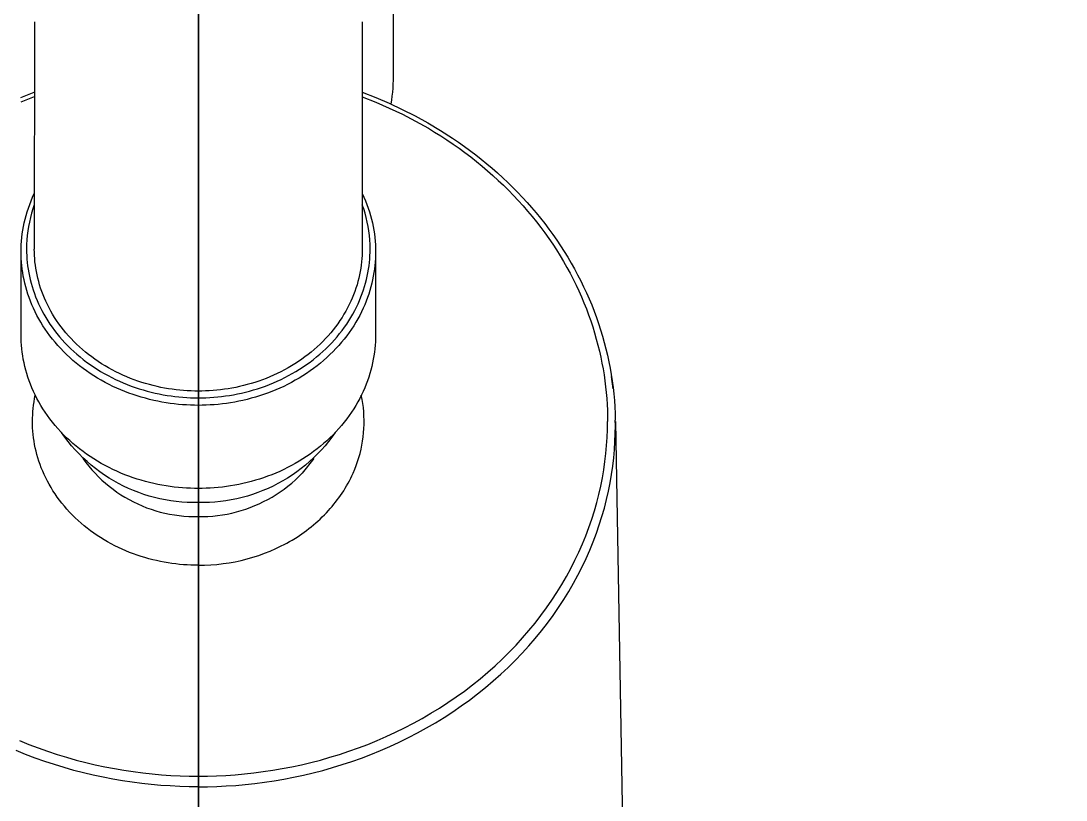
# Model space of a CAD drawing. Header units: metres. Extents: x 198 to 412, y -54 to 17.
# Drawn here: x 252.338 to 252.4049, y -36.0051 to -35.9552 of the extents above; entities that cross this region are included whole.
import ezdxf

# ---------------------------------------------------------------- set-up
doc = ezdxf.new("R2010")
doc.units = ezdxf.units.M
doc.header["$LTSCALE"] = 10
doc.layers.add('02', color=2, linetype='Continuous')
doc.layers.add('TM-REVEST', color=252, linetype='Continuous')

# ---------------------------------------------------------------- blocks, each defined once
blk = doc.blocks.new('A$C4ADF6893')
for p, q in [((0.012469, -0.138637), (0.012469, -0.15002)), ((-0.0105, -0.14628), (-0.0105, -0.160833)), ((0.0105, -0.14628), (0.0105, -0.160833)), ((0.012452, -0.150532), (0.01243, -0.150786)), ((0.012465, -0.150276), (0.012452, -0.150532)), ((0.012469, -0.15002), (0.012465, -0.150276)), ((-0.011369, -0.151138), (-0.0105, -0.150799)), ((-0.0105, -0.151084), (-0.011369, -0.151429)), ((0.0105, -0.150799), (0.011365, -0.151137)), ((0.0105, -0.151084), (0.011369, -0.151429)), ((0.011365, -0.151137), (0.012219, -0.151502)), ((0.012401, -0.151041), (0.012363, -0.151294)), ((0.01243, -0.150786), (0.012401, -0.151041)), ((0.011369, -0.151429), (0.012229, -0.151805)), ((0.012219, -0.151502), (0.01306, -0.151894)), ((0.012229, -0.151805), (0.013077, -0.15221)), ((0.012363, -0.151294), (0.012316, -0.151545)), ((0.01306, -0.151894), (0.013888, -0.152315)), ((0.013077, -0.15221), (0.01391, -0.152644)), ((0.013888, -0.152315), (0.014701, -0.152762)), ((0.01391, -0.152644), (0.014728, -0.153106)), ((0.014701, -0.152762), (0.015498, -0.153237)), ((0.014728, -0.153106), (0.015131, -0.153348)), ((0.015498, -0.153237), (0.016279, -0.153739)), ((0.015131, -0.153348), (0.015529, -0.153597)), ((0.015529, -0.153597), (0.015922, -0.153852)), ((0.015922, -0.153852), (0.01631, -0.154114)), ((0.016279, -0.153739), (0.016662, -0.154)), ((0.01631, -0.154114), (0.016692, -0.154383)), ((0.016662, -0.154), (0.017041, -0.154267)), ((0.016692, -0.154383), (0.017069, -0.154658)), ((0.017041, -0.154267), (0.017766, -0.154808)), ((0.017069, -0.154658), (0.01744, -0.154939)), ((0.01744, -0.154939), (0.017806, -0.155226)), ((0.017766, -0.154808), (0.018121, -0.155088)), ((0.017806, -0.155226), (0.018165, -0.15552)), ((0.018121, -0.155088), (0.018471, -0.155374)), ((0.018165, -0.15552), (0.018517, -0.155819)), ((0.018471, -0.155374), (0.018816, -0.155666)), ((0.018517, -0.155819), (0.018863, -0.156124)), ((0.018816, -0.155666), (0.019156, -0.155965)), ((0.018863, -0.156124), (0.019203, -0.156435)), ((0.019156, -0.155965), (0.01949, -0.156269)), ((0.019203, -0.156435), (0.019535, -0.156751)), ((0.01949, -0.156269), (0.019819, -0.15658)), ((0.019819, -0.15658), (0.020134, -0.156889)), ((0.019535, -0.156751), (0.01986, -0.157072)), ((0.01986, -0.157072), (0.020178, -0.157398)), ((0.020134, -0.156889), (0.020444, -0.157203)), ((0.020444, -0.157203), (0.020749, -0.157524)), ((-0.010798, -0.15798), (-0.010706, -0.157744)), ((-0.010706, -0.157744), (-0.010607, -0.157509)), ((-0.010607, -0.157509), (-0.0105, -0.157275)), ((0.0105, -0.157275), (0.010607, -0.157509)), ((0.010607, -0.157509), (0.010706, -0.157744)), ((0.010706, -0.157744), (0.010798, -0.15798)), ((0.020178, -0.157398), (0.020489, -0.157729)), ((0.020489, -0.157729), (0.020792, -0.158065)), ((0.020749, -0.157524), (0.021047, -0.157849)), ((0.021047, -0.157849), (0.021339, -0.158181)), ((-0.01103, -0.158689), (-0.01096, -0.158453)), ((-0.01096, -0.158453), (-0.010883, -0.158216)), ((-0.010883, -0.158216), (-0.010798, -0.15798)), ((-0.010678, -0.158544), (-0.010753, -0.158824)), ((-0.010594, -0.158267), (-0.010678, -0.158544)), ((-0.0105, -0.157993), (-0.010594, -0.158267)), ((0.010594, -0.158267), (0.0105, -0.157993)), ((0.010678, -0.158544), (0.010594, -0.158267)), ((0.010753, -0.158824), (0.010678, -0.158544)), ((0.010798, -0.15798), (0.010883, -0.158216)), ((0.010883, -0.158216), (0.01096, -0.158453)), ((0.01096, -0.158453), (0.01103, -0.158689)), ((0.020792, -0.158065), (0.021087, -0.158405)), ((0.021087, -0.158405), (0.021375, -0.158749)), ((0.021339, -0.158181), (0.021625, -0.158517)), ((0.021625, -0.158517), (0.021905, -0.158859)), ((-0.011197, -0.159397), (-0.011148, -0.159161)), ((-0.011148, -0.159161), (-0.011092, -0.158926)), ((-0.011092, -0.158926), (-0.01103, -0.158689)), ((-0.010818, -0.159107), (-0.010873, -0.159391)), ((-0.010753, -0.158824), (-0.010818, -0.159107)), ((0.010818, -0.159107), (0.010753, -0.158824)), ((0.010873, -0.159391), (0.010818, -0.159107)), ((0.01103, -0.158689), (0.011092, -0.158926)), ((0.011092, -0.158926), (0.011148, -0.159161)), ((0.011148, -0.159161), (0.011197, -0.159397)), ((0.021375, -0.158749), (0.021654, -0.159097)), ((0.021654, -0.159097), (0.021926, -0.15945)), ((0.021905, -0.158859), (0.022178, -0.159206)), ((0.022178, -0.159206), (0.022441, -0.159552)), ((-0.011301, -0.160096), (-0.011273, -0.159864)), ((-0.011273, -0.159864), (-0.011238, -0.159631)), ((-0.011238, -0.159631), (-0.011197, -0.159397)), ((-0.010919, -0.159677), (-0.010954, -0.159965)), ((-0.010873, -0.159391), (-0.010919, -0.159677)), ((0.010919, -0.159677), (0.010873, -0.159391)), ((0.010954, -0.159965), (0.010919, -0.159677)), ((0.011197, -0.159397), (0.011238, -0.159631)), ((0.011238, -0.159631), (0.011273, -0.159864)), ((0.011273, -0.159864), (0.011301, -0.160096)), ((0.021926, -0.15945), (0.02219, -0.159806)), ((0.02219, -0.159806), (0.022445, -0.160165)), ((0.022441, -0.159552), (0.022697, -0.159904)), ((0.022697, -0.159904), (0.022946, -0.16026)), ((-0.011347, -0.160783), (-0.011338, -0.160556)), ((-0.011338, -0.160556), (-0.011323, -0.160327)), ((-0.011323, -0.160327), (-0.011301, -0.160096)), ((-0.010995, -0.160543), (-0.011, -0.160833)), ((-0.010979, -0.160254), (-0.010995, -0.160543)), ((-0.010954, -0.159965), (-0.010979, -0.160254)), ((0.010979, -0.160254), (0.010954, -0.159965)), ((0.010995, -0.160543), (0.010979, -0.160254)), ((0.011, -0.160833), (0.010995, -0.160543)), ((0.011301, -0.160096), (0.011323, -0.160327)), ((0.011323, -0.160327), (0.011338, -0.160556)), ((0.011338, -0.160556), (0.011347, -0.160783)), ((0.022445, -0.160165), (0.022692, -0.160527)), ((0.022692, -0.160527), (0.02293, -0.160893)), ((0.022946, -0.16026), (0.023188, -0.160621)), ((-0.01135, -0.161008), (-0.011347, -0.160783)), ((-0.011347, -0.161226), (-0.01135, -0.161008)), ((-0.01135, -0.16633), (-0.01135, -0.161117)), ((-0.011339, -0.161446), (-0.011347, -0.161226)), ((-0.011, -0.160833), (-0.010997, -0.161044)), ((-0.010997, -0.161044), (-0.010989, -0.161258)), ((-0.010989, -0.161258), (-0.010975, -0.161472)), ((-0.010497, -0.161035), (-0.0105, -0.160833)), ((-0.01049, -0.161238), (-0.010497, -0.161035)), ((-0.010476, -0.161443), (-0.01049, -0.161238)), ((0.01049, -0.161238), (0.010476, -0.161443)), ((0.010497, -0.161035), (0.01049, -0.161238)), ((0.0105, -0.160833), (0.010497, -0.161035)), ((0.010975, -0.161472), (0.010989, -0.161258)), ((0.010989, -0.161258), (0.010997, -0.161044)), ((0.010997, -0.161044), (0.011, -0.160833)), ((0.011347, -0.161226), (0.011339, -0.161446)), ((0.011347, -0.160783), (0.01135, -0.161008)), ((0.01135, -0.161008), (0.011347, -0.161226)), ((0.01135, -0.161117), (0.01135, -0.16633)), ((0.02293, -0.160893), (0.02316, -0.161261)), ((0.02316, -0.161261), (0.023382, -0.161632)), ((0.023188, -0.160621), (0.023423, -0.160986)), ((0.023423, -0.160986), (0.023651, -0.161356)), ((-0.011324, -0.161668), (-0.011339, -0.161446)), ((-0.011304, -0.161891), (-0.011324, -0.161668)), ((-0.011278, -0.162116), (-0.011304, -0.161891)), ((-0.010975, -0.161472), (-0.010956, -0.161689)), ((-0.010956, -0.161689), (-0.01093, -0.161907)), ((-0.01093, -0.161907), (-0.010898, -0.162126)), ((-0.010458, -0.16165), (-0.010476, -0.161443)), ((-0.010433, -0.161858), (-0.010458, -0.16165)), ((-0.010403, -0.162067), (-0.010433, -0.161858)), ((0.010433, -0.161858), (0.010403, -0.162067)), ((0.010458, -0.16165), (0.010433, -0.161858)), ((0.010476, -0.161443), (0.010458, -0.16165)), ((0.010898, -0.162126), (0.01093, -0.161907)), ((0.01093, -0.161907), (0.010956, -0.161689)), ((0.010956, -0.161689), (0.010975, -0.161472)), ((0.011304, -0.161891), (0.011278, -0.162116)), ((0.011324, -0.161668), (0.011304, -0.161891)), ((0.011339, -0.161446), (0.011324, -0.161668)), ((0.023382, -0.161632), (0.023595, -0.162005)), ((0.023651, -0.161356), (0.023872, -0.161731)), ((0.023872, -0.161731), (0.024086, -0.162109)), ((-0.011245, -0.162342), (-0.011278, -0.162116)), ((-0.011206, -0.162569), (-0.011245, -0.162342)), ((-0.011161, -0.162797), (-0.011206, -0.162569)), ((-0.010898, -0.162126), (-0.01086, -0.162346)), ((-0.01086, -0.162346), (-0.010816, -0.162566)), ((-0.010816, -0.162566), (-0.010766, -0.162788)), ((-0.010367, -0.162277), (-0.010403, -0.162067)), ((-0.010325, -0.162488), (-0.010367, -0.162277)), ((-0.010277, -0.162699), (-0.010325, -0.162488)), ((0.010325, -0.162488), (0.010277, -0.162699)), ((0.010367, -0.162277), (0.010325, -0.162488)), ((0.010403, -0.162067), (0.010367, -0.162277)), ((0.010766, -0.162788), (0.010816, -0.162566)), ((0.010816, -0.162566), (0.01086, -0.162346)), ((0.01086, -0.162346), (0.010898, -0.162126)), ((0.011206, -0.162569), (0.011161, -0.162797)), ((0.011245, -0.162342), (0.011206, -0.162569)), ((0.011278, -0.162116), (0.011245, -0.162342)), ((0.023595, -0.162005), (0.0238, -0.162381)), ((0.0238, -0.162381), (0.023996, -0.162758)), ((0.024086, -0.162109), (0.024288, -0.162484)), ((0.024288, -0.162484), (0.024483, -0.162863)), ((-0.011108, -0.163025), (-0.011161, -0.162797)), ((-0.01105, -0.163254), (-0.011108, -0.163025)), ((-0.010984, -0.163483), (-0.01105, -0.163254)), ((-0.010766, -0.162788), (-0.010709, -0.16301)), ((-0.010709, -0.16301), (-0.010645, -0.163232)), ((-0.010645, -0.163232), (-0.010575, -0.163454)), ((-0.010222, -0.162911), (-0.010277, -0.162699)), ((-0.010162, -0.163123), (-0.010222, -0.162911)), ((-0.010095, -0.163335), (-0.010162, -0.163123)), ((0.010162, -0.163123), (0.010095, -0.163335)), ((0.010222, -0.162911), (0.010162, -0.163123)), ((0.010277, -0.162699), (0.010222, -0.162911)), ((0.010575, -0.163454), (0.010645, -0.163232)), ((0.010645, -0.163232), (0.010709, -0.16301)), ((0.010709, -0.16301), (0.010766, -0.162788)), ((0.01105, -0.163254), (0.010984, -0.163483)), ((0.011108, -0.163025), (0.01105, -0.163254)), ((0.011161, -0.162797), (0.011108, -0.163025)), ((0.023996, -0.162758), (0.024183, -0.163137)), ((0.024183, -0.163137), (0.024362, -0.163518)), ((0.024483, -0.162863), (0.02467, -0.163246)), ((0.02467, -0.163246), (0.024849, -0.163632)), ((-0.010912, -0.163713), (-0.010984, -0.163483)), ((-0.010833, -0.163942), (-0.010912, -0.163713)), ((-0.010746, -0.164171), (-0.010833, -0.163942)), ((-0.010575, -0.163454), (-0.010499, -0.163677)), ((-0.010499, -0.163677), (-0.010415, -0.163898)), ((-0.010415, -0.163898), (-0.010325, -0.16412)), ((-0.010021, -0.163547), (-0.010095, -0.163335)), ((-0.009942, -0.163759), (-0.010021, -0.163547)), ((-0.009855, -0.16397), (-0.009942, -0.163759)), ((0.009942, -0.163759), (0.009855, -0.16397)), ((0.010021, -0.163547), (0.009942, -0.163759)), ((0.010095, -0.163335), (0.010021, -0.163547)), ((0.010325, -0.16412), (0.010415, -0.163898)), ((0.010415, -0.163898), (0.010499, -0.163677)), ((0.010499, -0.163677), (0.010575, -0.163454)), ((0.010833, -0.163942), (0.010746, -0.164171)), ((0.010912, -0.163713), (0.010833, -0.163942)), ((0.010984, -0.163483), (0.010912, -0.163713)), ((0.024362, -0.163518), (0.024532, -0.1639)), ((0.024532, -0.1639), (0.024693, -0.164283)), ((0.024849, -0.163632), (0.025021, -0.164022)), ((-0.010653, -0.164399), (-0.010746, -0.164171)), ((-0.010553, -0.164626), (-0.010653, -0.164399)), ((-0.010446, -0.164853), (-0.010553, -0.164626)), ((-0.010325, -0.16412), (-0.010228, -0.16434)), ((-0.010228, -0.16434), (-0.010124, -0.164559)), ((-0.010124, -0.164559), (-0.010013, -0.164777)), ((-0.009763, -0.16418), (-0.009855, -0.16397)), ((-0.009664, -0.16439), (-0.009763, -0.16418)), ((-0.009558, -0.164598), (-0.009664, -0.16439)), ((-0.009446, -0.164805), (-0.009558, -0.164598)), ((0.009558, -0.164598), (0.009446, -0.164805)), ((0.009664, -0.16439), (0.009558, -0.164598)), ((0.009763, -0.16418), (0.009664, -0.16439)), ((0.009855, -0.16397), (0.009763, -0.16418)), ((0.010013, -0.164777), (0.010124, -0.164559)), ((0.010124, -0.164559), (0.010228, -0.16434)), ((0.010228, -0.16434), (0.010325, -0.16412)), ((0.010553, -0.164626), (0.010446, -0.164853)), ((0.010653, -0.164399), (0.010553, -0.164626)), ((0.010746, -0.164171), (0.010653, -0.164399)), ((0.024693, -0.164283), (0.024846, -0.164666)), ((0.025021, -0.164022), (0.025186, -0.164415)), ((0.025186, -0.164415), (0.025342, -0.164812)), ((-0.010332, -0.165078), (-0.010446, -0.164853)), ((-0.01021, -0.165301), (-0.010332, -0.165078)), ((-0.010013, -0.164777), (-0.009895, -0.164994)), ((-0.009895, -0.164994), (-0.009771, -0.165209)), ((-0.009771, -0.165209), (-0.00964, -0.165422)), ((-0.009327, -0.16501), (-0.009446, -0.164805)), ((-0.009202, -0.165213), (-0.009327, -0.16501)), ((-0.00907, -0.165414), (-0.009202, -0.165213)), ((0.009202, -0.165213), (0.00907, -0.165414)), ((0.009327, -0.16501), (0.009202, -0.165213)), ((0.009446, -0.164805), (0.009327, -0.16501)), ((0.00964, -0.165422), (0.009771, -0.165209)), ((0.009771, -0.165209), (0.009895, -0.164994)), ((0.009895, -0.164994), (0.010013, -0.164777)), ((0.010332, -0.165078), (0.01021, -0.165301)), ((0.010446, -0.164853), (0.010332, -0.165078)), ((0.024846, -0.164666), (0.024991, -0.165051)), ((0.024991, -0.165051), (0.025127, -0.165436)), ((0.025342, -0.164812), (0.02549, -0.165211)), ((0.02549, -0.165211), (0.025628, -0.165608)), ((-0.010082, -0.165523), (-0.01021, -0.165301)), ((-0.009947, -0.165743), (-0.010082, -0.165523)), ((-0.009805, -0.16596), (-0.009947, -0.165743)), ((-0.009656, -0.166175), (-0.009805, -0.16596)), ((-0.00964, -0.165422), (-0.009502, -0.165632)), ((-0.009502, -0.165632), (-0.009358, -0.165841)), ((-0.009358, -0.165841), (-0.009207, -0.166046)), ((-0.008933, -0.165613), (-0.00907, -0.165414)), ((-0.008788, -0.165809), (-0.008933, -0.165613)), ((-0.008638, -0.166003), (-0.008788, -0.165809)), ((0.008788, -0.165809), (0.008638, -0.166003)), ((0.008933, -0.165613), (0.008788, -0.165809)), ((0.00907, -0.165414), (0.008933, -0.165613)), ((0.009207, -0.166046), (0.009358, -0.165841)), ((0.009358, -0.165841), (0.009502, -0.165632)), ((0.009502, -0.165632), (0.00964, -0.165422)), ((0.009805, -0.16596), (0.009656, -0.166175)), ((0.009947, -0.165743), (0.009805, -0.16596)), ((0.010082, -0.165523), (0.009947, -0.165743)), ((0.01021, -0.165301), (0.010082, -0.165523)), ((0.025127, -0.165436), (0.025254, -0.165821)), ((0.025254, -0.165821), (0.025373, -0.166207)), ((0.025628, -0.165608), (0.025759, -0.166008)), ((-0.011347, -0.166548), (-0.01135, -0.16633)), ((-0.011339, -0.166769), (-0.011347, -0.166548)), ((-0.0095, -0.166387), (-0.009656, -0.166175)), ((-0.009338, -0.166597), (-0.0095, -0.166387)), ((-0.009169, -0.166803), (-0.009338, -0.166597)), ((-0.009207, -0.166046), (-0.00905, -0.166249)), ((-0.00905, -0.166249), (-0.008886, -0.166449)), ((-0.008886, -0.166449), (-0.008716, -0.166645)), ((-0.008482, -0.166194), (-0.008638, -0.166003)), ((-0.00832, -0.166381), (-0.008482, -0.166194)), ((-0.008152, -0.166565), (-0.00832, -0.166381)), ((-0.007978, -0.166746), (-0.008152, -0.166565)), ((0.008152, -0.166565), (0.007978, -0.166746)), ((0.00832, -0.166381), (0.008152, -0.166565)), ((0.008482, -0.166194), (0.00832, -0.166381)), ((0.008638, -0.166003), (0.008482, -0.166194)), ((0.008716, -0.166645), (0.008886, -0.166449)), ((0.008886, -0.166449), (0.00905, -0.166249)), ((0.00905, -0.166249), (0.009207, -0.166046)), ((0.009338, -0.166597), (0.009169, -0.166803)), ((0.0095, -0.166387), (0.009338, -0.166597)), ((0.009656, -0.166175), (0.0095, -0.166387)), ((0.011347, -0.166548), (0.011339, -0.166769)), ((0.01135, -0.16633), (0.011347, -0.166548)), ((0.025373, -0.166207), (0.025484, -0.166592)), ((0.025484, -0.166592), (0.025586, -0.166977)), ((0.025759, -0.166008), (0.025881, -0.166411)), ((0.025881, -0.166411), (0.025995, -0.166815)), ((-0.011324, -0.16699), (-0.011339, -0.166769)), ((-0.011304, -0.167214), (-0.011324, -0.16699)), ((-0.011278, -0.167438), (-0.011304, -0.167214)), ((-0.008993, -0.167005), (-0.009169, -0.166803)), ((-0.008812, -0.167204), (-0.008993, -0.167005)), ((-0.008624, -0.167399), (-0.008812, -0.167204)), ((-0.008716, -0.166645), (-0.00854, -0.166838)), ((-0.00854, -0.166838), (-0.008358, -0.167027)), ((-0.008358, -0.167027), (-0.00817, -0.167212)), ((-0.00817, -0.167212), (-0.007977, -0.167393)), ((-0.007799, -0.166922), (-0.007978, -0.166746)), ((-0.007614, -0.167095), (-0.007799, -0.166922)), ((-0.007425, -0.167264), (-0.007614, -0.167095)), ((-0.00723, -0.167428), (-0.007425, -0.167264)), ((0.007425, -0.167264), (0.00723, -0.167428)), ((0.007614, -0.167095), (0.007425, -0.167264)), ((0.007799, -0.166922), (0.007614, -0.167095)), ((0.007978, -0.166746), (0.007799, -0.166922)), ((0.007977, -0.167393), (0.00817, -0.167212)), ((0.00817, -0.167212), (0.008358, -0.167027)), ((0.008358, -0.167027), (0.00854, -0.166838)), ((0.00854, -0.166838), (0.008716, -0.166645)), ((0.008812, -0.167204), (0.008624, -0.167399)), ((0.008993, -0.167005), (0.008812, -0.167204)), ((0.009169, -0.166803), (0.008993, -0.167005)), ((0.011304, -0.167214), (0.011278, -0.167438)), ((0.011324, -0.16699), (0.011304, -0.167214)), ((0.011339, -0.166769), (0.011324, -0.16699)), ((0.025586, -0.166977), (0.02568, -0.167362)), ((0.025995, -0.166815), (0.026101, -0.167223)), ((0.026101, -0.167223), (0.026198, -0.167632)), ((-0.011245, -0.167664), (-0.011278, -0.167438)), ((-0.011206, -0.167891), (-0.011245, -0.167664)), ((-0.011161, -0.168119), (-0.011206, -0.167891)), ((-0.00843, -0.16759), (-0.008624, -0.167399)), ((-0.008231, -0.167777), (-0.00843, -0.16759)), ((-0.008026, -0.167959), (-0.008231, -0.167777)), ((-0.007815, -0.168137), (-0.008026, -0.167959)), ((-0.007977, -0.167393), (-0.007778, -0.16757)), ((-0.007778, -0.16757), (-0.007574, -0.167742)), ((-0.007574, -0.167742), (-0.007365, -0.167909)), ((-0.007365, -0.167909), (-0.007152, -0.168072)), ((-0.007031, -0.167588), (-0.00723, -0.167428)), ((-0.006826, -0.167743), (-0.007031, -0.167588)), ((-0.006618, -0.167893), (-0.006826, -0.167743)), ((-0.006406, -0.168039), (-0.006618, -0.167893)), ((0.006618, -0.167893), (0.006406, -0.168039)), ((0.006826, -0.167743), (0.006618, -0.167893)), ((0.007031, -0.167588), (0.006826, -0.167743)), ((0.00723, -0.167428), (0.007031, -0.167588)), ((0.007152, -0.168072), (0.007365, -0.167909)), ((0.007365, -0.167909), (0.007574, -0.167742)), ((0.007574, -0.167742), (0.007778, -0.16757)), ((0.007778, -0.16757), (0.007977, -0.167393)), ((0.008026, -0.167959), (0.007815, -0.168137)), ((0.008231, -0.167777), (0.008026, -0.167959)), ((0.00843, -0.16759), (0.008231, -0.167777)), ((0.008624, -0.167399), (0.00843, -0.16759)), ((0.011206, -0.167891), (0.011161, -0.168119)), ((0.011245, -0.167664), (0.011206, -0.167891)), ((0.011278, -0.167438), (0.011245, -0.167664)), ((0.02568, -0.167362), (0.025766, -0.167746)), ((0.025766, -0.167746), (0.025844, -0.168129)), ((0.026198, -0.167632), (0.026287, -0.168043)), ((-0.011108, -0.168348), (-0.011161, -0.168119)), ((-0.01105, -0.168577), (-0.011108, -0.168348)), ((-0.010984, -0.168806), (-0.01105, -0.168577)), ((-0.0076, -0.16831), (-0.007815, -0.168137)), ((-0.007379, -0.168477), (-0.0076, -0.16831)), ((-0.007154, -0.16864), (-0.007379, -0.168477)), ((-0.006924, -0.168797), (-0.007154, -0.16864)), ((-0.007152, -0.168072), (-0.006933, -0.16823)), ((-0.006933, -0.16823), (-0.006711, -0.168382)), ((-0.006711, -0.168382), (-0.006484, -0.168529)), ((-0.006484, -0.168529), (-0.006253, -0.168671)), ((-0.006189, -0.168179), (-0.006406, -0.168039)), ((-0.005969, -0.168315), (-0.006189, -0.168179)), ((-0.005746, -0.168445), (-0.005969, -0.168315)), ((-0.005519, -0.16857), (-0.005746, -0.168445)), ((-0.005289, -0.168689), (-0.005519, -0.16857)), ((0.005519, -0.16857), (0.005289, -0.168689)), ((0.005746, -0.168445), (0.005519, -0.16857)), ((0.005969, -0.168315), (0.005746, -0.168445)), ((0.006189, -0.168179), (0.005969, -0.168315)), ((0.006406, -0.168039), (0.006189, -0.168179)), ((0.006253, -0.168671), (0.006484, -0.168529)), ((0.006484, -0.168529), (0.006711, -0.168382)), ((0.006711, -0.168382), (0.006933, -0.16823)), ((0.007154, -0.16864), (0.006924, -0.168797)), ((0.006933, -0.16823), (0.007152, -0.168072)), ((0.007379, -0.168477), (0.007154, -0.16864)), ((0.0076, -0.16831), (0.007379, -0.168477)), ((0.007815, -0.168137), (0.0076, -0.16831)), ((0.01105, -0.168577), (0.010984, -0.168806)), ((0.011108, -0.168348), (0.01105, -0.168577)), ((0.011161, -0.168119), (0.011108, -0.168348)), ((0.025844, -0.168129), (0.025914, -0.168511)), ((0.025914, -0.168511), (0.025977, -0.168892)), ((0.026287, -0.168043), (0.026368, -0.168456)), ((0.026368, -0.168456), (0.026439, -0.168867)), ((-0.010912, -0.169035), (-0.010984, -0.168806)), ((-0.010833, -0.169265), (-0.010912, -0.169035)), ((-0.010746, -0.169493), (-0.010833, -0.169265)), ((-0.00669, -0.168949), (-0.006924, -0.168797)), ((-0.006452, -0.169095), (-0.00669, -0.168949)), ((-0.006211, -0.169236), (-0.006452, -0.169095)), ((-0.006253, -0.168671), (-0.006019, -0.168807)), ((-0.005966, -0.169371), (-0.006211, -0.169236)), ((-0.006019, -0.168807), (-0.005782, -0.168938)), ((-0.005782, -0.168938), (-0.005541, -0.169063)), ((-0.005541, -0.169063), (-0.005298, -0.169183)), ((-0.005298, -0.169183), (-0.005052, -0.169296)), ((-0.005057, -0.168803), (-0.005289, -0.168689)), ((-0.004823, -0.168911), (-0.005057, -0.168803)), ((-0.005052, -0.169296), (-0.004804, -0.169404)), ((-0.004586, -0.169014), (-0.004823, -0.168911)), ((-0.004347, -0.169111), (-0.004586, -0.169014)), ((-0.004107, -0.169203), (-0.004347, -0.169111)), ((-0.003865, -0.169289), (-0.004107, -0.169203)), ((-0.003622, -0.169369), (-0.003865, -0.169289)), ((0.003865, -0.169289), (0.003622, -0.169369)), ((0.004107, -0.169203), (0.003865, -0.169289)), ((0.004347, -0.169111), (0.004107, -0.169203)), ((0.004586, -0.169014), (0.004347, -0.169111)), ((0.004823, -0.168911), (0.004586, -0.169014)), ((0.004804, -0.169404), (0.005052, -0.169296)), ((0.005057, -0.168803), (0.004823, -0.168911)), ((0.005052, -0.169296), (0.005298, -0.169183)), ((0.005289, -0.168689), (0.005057, -0.168803)), ((0.005298, -0.169183), (0.005541, -0.169063)), ((0.005541, -0.169063), (0.005782, -0.168938)), ((0.005782, -0.168938), (0.006019, -0.168807)), ((0.006211, -0.169236), (0.005966, -0.169371)), ((0.006019, -0.168807), (0.006253, -0.168671)), ((0.006452, -0.169095), (0.006211, -0.169236)), ((0.00669, -0.168949), (0.006452, -0.169095)), ((0.006924, -0.168797), (0.00669, -0.168949)), ((0.010833, -0.169265), (0.010746, -0.169493)), ((0.010912, -0.169035), (0.010833, -0.169265)), ((0.010984, -0.168806), (0.010912, -0.169035)), ((0.025977, -0.168892), (0.026031, -0.169271)), ((0.026031, -0.169271), (0.026078, -0.16965)), ((0.026439, -0.168867), (0.026502, -0.16928)), ((0.026567, -0.169781), (0.026458, -0.168988)), ((0.026502, -0.16928), (0.026557, -0.169694)), ((-0.010653, -0.169722), (-0.010746, -0.169493)), ((-0.010553, -0.169949), (-0.010653, -0.169722)), ((-0.010446, -0.170175), (-0.010553, -0.169949)), ((-0.005718, -0.1695), (-0.005966, -0.169371)), ((-0.005467, -0.169623), (-0.005718, -0.1695)), ((-0.005213, -0.16974), (-0.005467, -0.169623)), ((-0.004957, -0.169851), (-0.005213, -0.16974)), ((-0.004699, -0.169957), (-0.004957, -0.169851)), ((-0.004804, -0.169404), (-0.004554, -0.169506)), ((-0.004439, -0.170055), (-0.004699, -0.169957)), ((-0.004554, -0.169506), (-0.004302, -0.169602)), ((-0.004302, -0.169602), (-0.004049, -0.169692)), ((-0.004049, -0.169692), (-0.003795, -0.169776)), ((-0.003795, -0.169776), (-0.003539, -0.169854)), ((-0.003378, -0.169444), (-0.003622, -0.169369)), ((-0.003539, -0.169854), (-0.003283, -0.169926)), ((-0.003134, -0.169513), (-0.003378, -0.169444)), ((-0.003283, -0.169926), (-0.003027, -0.169993)), ((-0.002889, -0.169576), (-0.003134, -0.169513)), ((-0.002644, -0.169634), (-0.002889, -0.169576)), ((-0.002399, -0.169687), (-0.002644, -0.169634)), ((-0.002155, -0.169734), (-0.002399, -0.169687)), ((-0.001911, -0.169776), (-0.002155, -0.169734)), ((-0.001667, -0.169812), (-0.001911, -0.169776)), ((-0.001425, -0.169843), (-0.001667, -0.169812)), ((-0.001183, -0.169869), (-0.001425, -0.169843)), ((-0.000943, -0.169891), (-0.001183, -0.169869)), ((-0.000705, -0.169907), (-0.000943, -0.169891)), ((-0.000468, -0.169918), (-0.000705, -0.169907)), ((-0.000233, -0.169925), (-0.000468, -0.169918)), ((0, -0.169927), (-0.000233, -0.169925)), ((0.000233, -0.169925), (0, -0.169927)), ((0.000468, -0.169918), (0.000233, -0.169925)), ((0.000705, -0.169907), (0.000468, -0.169918)), ((0.000943, -0.169891), (0.000705, -0.169907)), ((0.001183, -0.169869), (0.000943, -0.169891)), ((0.001425, -0.169843), (0.001183, -0.169869)), ((0.001667, -0.169812), (0.001425, -0.169843)), ((0.001911, -0.169776), (0.001667, -0.169812)), ((0.002155, -0.169734), (0.001911, -0.169776)), ((0.002399, -0.169687), (0.002155, -0.169734)), ((0.002644, -0.169634), (0.002399, -0.169687)), ((0.002889, -0.169576), (0.002644, -0.169634)), ((0.003134, -0.169513), (0.002889, -0.169576)), ((0.003027, -0.169993), (0.003283, -0.169926)), ((0.003378, -0.169444), (0.003134, -0.169513)), ((0.003283, -0.169926), (0.003539, -0.169854)), ((0.003622, -0.169369), (0.003378, -0.169444)), ((0.003539, -0.169854), (0.003795, -0.169776)), ((0.003795, -0.169776), (0.004049, -0.169692)), ((0.004049, -0.169692), (0.004302, -0.169602)), ((0.004302, -0.169602), (0.004554, -0.169506)), ((0.004699, -0.169957), (0.004439, -0.170055)), ((0.004554, -0.169506), (0.004804, -0.169404)), ((0.004957, -0.169851), (0.004699, -0.169957)), ((0.005213, -0.16974), (0.004957, -0.169851)), ((0.005467, -0.169623), (0.005213, -0.16974)), ((0.005718, -0.1695), (0.005467, -0.169623)), ((0.005966, -0.169371), (0.005718, -0.1695)), ((0.010553, -0.169949), (0.010446, -0.170175)), ((0.010653, -0.169722), (0.010553, -0.169949)), ((0.010746, -0.169493), (0.010653, -0.169722)), ((0.026078, -0.16965), (0.026117, -0.170026)), ((0.026557, -0.169694), (0.026603, -0.170109)), ((-0.010547, -0.17082), (-0.010516, -0.17061)), ((-0.010516, -0.17061), (-0.010479, -0.170401)), ((-0.010479, -0.170401), (-0.010437, -0.170193)), ((-0.010332, -0.1704), (-0.010446, -0.170175)), ((-0.01021, -0.170624), (-0.010332, -0.1704)), ((-0.010082, -0.170846), (-0.01021, -0.170624)), ((-0.004178, -0.170148), (-0.004439, -0.170055)), ((-0.003915, -0.170235), (-0.004178, -0.170148)), ((-0.003652, -0.170316), (-0.003915, -0.170235)), ((-0.003388, -0.17039), (-0.003652, -0.170316)), ((-0.003123, -0.170459), (-0.003388, -0.17039)), ((-0.002858, -0.170522), (-0.003123, -0.170459)), ((-0.003027, -0.169993), (-0.00277, -0.170053)), ((-0.002594, -0.170579), (-0.002858, -0.170522)), ((-0.00277, -0.170053), (-0.002514, -0.170108)), ((-0.002329, -0.170629), (-0.002594, -0.170579)), ((-0.002514, -0.170108), (-0.002257, -0.170158)), ((-0.002065, -0.170674), (-0.002329, -0.170629)), ((-0.002257, -0.170158), (-0.002002, -0.170201)), ((-0.002002, -0.170201), (-0.001747, -0.17024)), ((-0.001747, -0.17024), (-0.001493, -0.170272)), ((-0.001493, -0.170272), (-0.00124, -0.1703)), ((-0.00124, -0.1703), (-0.000988, -0.170322)), ((-0.000988, -0.170322), (-0.000739, -0.170339)), ((-0.000739, -0.170339), (-0.00049, -0.170351)), ((-0.00049, -0.170351), (-0.000244, -0.170358)), ((-0.000244, -0.170358), (0, -0.170361)), ((0, -0.170361), (0.000244, -0.170358)), ((0.000244, -0.170358), (0.00049, -0.170351)), ((0.00049, -0.170351), (0.000739, -0.170339)), ((0.000739, -0.170339), (0.000988, -0.170322)), ((0.000988, -0.170322), (0.00124, -0.1703)), ((0.00124, -0.1703), (0.001493, -0.170272)), ((0.001493, -0.170272), (0.001747, -0.17024)), ((0.001747, -0.17024), (0.002002, -0.170201)), ((0.002002, -0.170201), (0.002257, -0.170158)), ((0.002329, -0.170629), (0.002065, -0.170674)), ((0.002257, -0.170158), (0.002514, -0.170108)), ((0.002594, -0.170579), (0.002329, -0.170629)), ((0.002514, -0.170108), (0.00277, -0.170053)), ((0.002858, -0.170522), (0.002594, -0.170579)), ((0.00277, -0.170053), (0.003027, -0.169993)), ((0.003123, -0.170459), (0.002858, -0.170522)), ((0.003388, -0.17039), (0.003123, -0.170459)), ((0.003652, -0.170316), (0.003388, -0.17039)), ((0.003915, -0.170235), (0.003652, -0.170316)), ((0.004178, -0.170148), (0.003915, -0.170235)), ((0.004439, -0.170055), (0.004178, -0.170148)), ((0.01021, -0.170624), (0.010082, -0.170846)), ((0.010332, -0.1704), (0.01021, -0.170624)), ((0.010446, -0.170175), (0.010332, -0.1704)), ((0.010489, -0.170456), (0.010437, -0.170193)), ((0.010532, -0.170721), (0.010489, -0.170456)), ((0.026117, -0.170026), (0.026149, -0.170401)), ((0.026149, -0.170401), (0.026173, -0.170774)), ((0.026603, -0.170109), (0.026641, -0.170525)), ((0.026641, -0.170525), (0.02667, -0.170942)), ((-0.010606, -0.171455), (-0.010592, -0.171243)), ((-0.010592, -0.171243), (-0.010572, -0.171031)), ((-0.010572, -0.171031), (-0.010547, -0.17082)), ((-0.009947, -0.171065), (-0.010082, -0.170846)), ((-0.009805, -0.171283), (-0.009947, -0.171065)), ((-0.009656, -0.171498), (-0.009805, -0.171283)), ((-0.001802, -0.170714), (-0.002065, -0.170674)), ((-0.00154, -0.170748), (-0.001802, -0.170714)), ((-0.001279, -0.170776), (-0.00154, -0.170748)), ((-0.00102, -0.170799), (-0.001279, -0.170776)), ((-0.000762, -0.170816), (-0.00102, -0.170799)), ((-0.000506, -0.170829), (-0.000762, -0.170816)), ((-0.000252, -0.170836), (-0.000506, -0.170829)), ((0, -0.170839), (-0.000252, -0.170836)), ((0.000252, -0.170836), (0, -0.170839)), ((0.000506, -0.170829), (0.000252, -0.170836)), ((0.000762, -0.170816), (0.000506, -0.170829)), ((0.00102, -0.170799), (0.000762, -0.170816)), ((0.001279, -0.170776), (0.00102, -0.170799)), ((0.00154, -0.170748), (0.001279, -0.170776)), ((0.001802, -0.170714), (0.00154, -0.170748)), ((0.002065, -0.170674), (0.001802, -0.170714)), ((0.009805, -0.171283), (0.009656, -0.171498)), ((0.009947, -0.171065), (0.009805, -0.171283)), ((0.010082, -0.170846), (0.009947, -0.171065)), ((0.010567, -0.170987), (0.010532, -0.170721)), ((0.010592, -0.171254), (0.010567, -0.170987)), ((0.010608, -0.171521), (0.010592, -0.171254)), ((0.026173, -0.170774), (0.026191, -0.171144)), ((0.026191, -0.171144), (0.026201, -0.171513)), ((0.02667, -0.170942), (0.02669, -0.171359)), ((-0.010617, -0.171879), (-0.010614, -0.171667)), ((-0.010615, -0.172083), (-0.010617, -0.171879)), ((-0.010614, -0.171667), (-0.010606, -0.171455)), ((-0.0095, -0.17171), (-0.009656, -0.171498)), ((-0.009338, -0.171919), (-0.0095, -0.17171)), ((-0.009169, -0.172125), (-0.009338, -0.171919)), ((0.009338, -0.171919), (0.009169, -0.172125)), ((0.0095, -0.17171), (0.009338, -0.171919)), ((0.009656, -0.171498), (0.0095, -0.17171)), ((0.010616, -0.171789), (0.010608, -0.171521)), ((0.010615, -0.172058), (0.010616, -0.171789)), ((0.026198, -0.172383), (0.026205, -0.171879)), ((0.026201, -0.171513), (0.026205, -0.171879)), ((0.02669, -0.171359), (0.026701, -0.171777)), ((0.026705, -0.172127), (0.026701, -0.171777)), ((0.026703, -0.171871), (0.027247, -0.203008)), ((-0.010607, -0.172289), (-0.010615, -0.172083)), ((-0.010593, -0.172497), (-0.010607, -0.172289)), ((-0.010574, -0.172705), (-0.010593, -0.172497)), ((-0.008993, -0.172328), (-0.009169, -0.172125)), ((-0.008812, -0.172527), (-0.008993, -0.172328)), ((-0.008624, -0.172722), (-0.008812, -0.172527)), ((-0.008551, -0.172872), (-0.008757, -0.172585)), ((0.008757, -0.172585), (0.008551, -0.172872)), ((0.008812, -0.172527), (0.008624, -0.172722)), ((0.008993, -0.172328), (0.008812, -0.172527)), ((0.009169, -0.172125), (0.008993, -0.172328)), ((0.010557, -0.17286), (0.010585, -0.172593)), ((0.010585, -0.172593), (0.010604, -0.172325)), ((0.010604, -0.172325), (0.010615, -0.172058)), ((0.026178, -0.172891), (0.026198, -0.172383)), ((0.026678, -0.173158), (0.026698, -0.17264)), ((0.026698, -0.17264), (0.026705, -0.172127)), ((-0.01055, -0.172916), (-0.010574, -0.172705)), ((-0.010519, -0.173127), (-0.01055, -0.172916)), ((-0.010483, -0.173339), (-0.010519, -0.173127)), ((-0.00843, -0.172913), (-0.008624, -0.172722)), ((-0.008336, -0.173152), (-0.008551, -0.172872)), ((-0.008231, -0.1731), (-0.00843, -0.172913)), ((-0.008112, -0.173425), (-0.008336, -0.173152)), ((-0.008026, -0.173282), (-0.008231, -0.1731)), ((-0.007815, -0.173459), (-0.008026, -0.173282)), ((0.008026, -0.173282), (0.007815, -0.173459)), ((0.008231, -0.1731), (0.008026, -0.173282)), ((0.008336, -0.173152), (0.008112, -0.173425)), ((0.00843, -0.172913), (0.008231, -0.1731)), ((0.008551, -0.172872), (0.008336, -0.173152)), ((0.008624, -0.172722), (0.00843, -0.172913)), ((0.010474, -0.17339), (0.01052, -0.173125)), ((0.01052, -0.173125), (0.010557, -0.17286)), ((0.026145, -0.173403), (0.026178, -0.172891)), ((0.026644, -0.17368), (0.026678, -0.173158)), ((-0.01044, -0.173552), (-0.010483, -0.173339)), ((-0.010391, -0.173766), (-0.01044, -0.173552)), ((-0.010336, -0.17398), (-0.010391, -0.173766)), ((-0.010275, -0.174195), (-0.010336, -0.17398)), ((-0.007878, -0.17369), (-0.008112, -0.173425)), ((-0.007635, -0.173947), (-0.007878, -0.17369)), ((-0.0076, -0.173632), (-0.007815, -0.173459)), ((-0.007384, -0.174195), (-0.007635, -0.173947)), ((-0.007379, -0.1738), (-0.0076, -0.173632)), ((-0.007154, -0.173963), (-0.007379, -0.1738)), ((-0.006924, -0.17412), (-0.007154, -0.173963)), ((0.007154, -0.173963), (0.006924, -0.17412)), ((0.007379, -0.1738), (0.007154, -0.173963)), ((0.0076, -0.173632), (0.007379, -0.1738)), ((0.007635, -0.173947), (0.007384, -0.174195)), ((0.007815, -0.173459), (0.0076, -0.173632)), ((0.007878, -0.17369), (0.007635, -0.173947)), ((0.008112, -0.173425), (0.007878, -0.17369)), ((0.010284, -0.174171), (0.010356, -0.173913)), ((0.010356, -0.173913), (0.010419, -0.173652)), ((0.010419, -0.173652), (0.010474, -0.17339)), ((0.026038, -0.174437), (0.026099, -0.173919)), ((0.026099, -0.173919), (0.026145, -0.173403)), ((0.026597, -0.174205), (0.026644, -0.17368)), ((-0.010207, -0.174409), (-0.010275, -0.174195)), ((-0.010133, -0.174624), (-0.010207, -0.174409)), ((-0.010053, -0.174838), (-0.010133, -0.174624)), ((-0.007386, -0.174239), (-0.007204, -0.174487)), ((-0.007124, -0.174435), (-0.007384, -0.174195)), ((-0.007204, -0.174487), (-0.007014, -0.174728)), ((-0.006856, -0.174665), (-0.007124, -0.174435)), ((-0.00669, -0.174272), (-0.006924, -0.17412)), ((-0.006581, -0.174887), (-0.006856, -0.174665)), ((-0.006452, -0.174418), (-0.00669, -0.174272)), ((-0.006211, -0.174559), (-0.006452, -0.174418)), ((-0.005966, -0.174694), (-0.006211, -0.174559)), ((0.006211, -0.174559), (0.005966, -0.174694)), ((0.006452, -0.174418), (0.006211, -0.174559)), ((0.00669, -0.174272), (0.006452, -0.174418)), ((0.006856, -0.174665), (0.006581, -0.174887)), ((0.007386, -0.174239), (0.006655, -0.175176)), ((0.006924, -0.17412), (0.00669, -0.174272)), ((0.007124, -0.174435), (0.006856, -0.174665)), ((0.007384, -0.174195), (0.007124, -0.174435)), ((0.010114, -0.17468), (0.010203, -0.174427)), ((0.010203, -0.174427), (0.010284, -0.174171)), ((0.025962, -0.174959), (0.026038, -0.174437)), ((0.026534, -0.174734), (0.026597, -0.174205)), ((-0.009965, -0.175051), (-0.010053, -0.174838)), ((-0.009872, -0.175264), (-0.009965, -0.175051)), ((-0.009771, -0.175476), (-0.009872, -0.175264)), ((-0.007014, -0.174728), (-0.006815, -0.174962)), ((-0.006815, -0.174962), (-0.006608, -0.17519)), ((-0.006608, -0.17519), (-0.006393, -0.175409)), ((-0.006298, -0.175099), (-0.006581, -0.174887)), ((-0.006008, -0.175301), (-0.006298, -0.175099)), ((-0.005712, -0.175493), (-0.006008, -0.175301)), ((-0.005718, -0.174823), (-0.005966, -0.174694)), ((-0.005467, -0.174946), (-0.005718, -0.174823)), ((-0.005213, -0.175063), (-0.005467, -0.174946)), ((-0.004957, -0.175174), (-0.005213, -0.175063)), ((-0.004699, -0.175279), (-0.004957, -0.175174)), ((-0.004439, -0.175378), (-0.004699, -0.175279)), ((0.004699, -0.175279), (0.004439, -0.175378)), ((0.004957, -0.175174), (0.004699, -0.175279)), ((0.005213, -0.175063), (0.004957, -0.175174)), ((0.005467, -0.174946), (0.005213, -0.175063)), ((0.005718, -0.174823), (0.005467, -0.174946)), ((0.006008, -0.175301), (0.005712, -0.175493)), ((0.005966, -0.174694), (0.005718, -0.174823)), ((0.006298, -0.175099), (0.006008, -0.175301)), ((0.006581, -0.174887), (0.006298, -0.175099)), ((0.006437, -0.175396), (0.006655, -0.175176)), ((0.009835, -0.175343), (0.009911, -0.175176)), ((0.009911, -0.175176), (0.010017, -0.17493)), ((0.010017, -0.17493), (0.010114, -0.17468)), ((0.025872, -0.175483), (0.025962, -0.174959)), ((0.026366, -0.1758), (0.026458, -0.175265)), ((0.026458, -0.175265), (0.026534, -0.174734)), ((-0.009665, -0.175686), (-0.009771, -0.175476)), ((-0.009551, -0.175895), (-0.009665, -0.175686)), ((-0.009431, -0.176103), (-0.009551, -0.175895)), ((-0.006393, -0.175409), (-0.006171, -0.175622)), ((-0.006171, -0.175622), (-0.005941, -0.175826)), ((-0.005941, -0.175826), (-0.005705, -0.176023)), ((-0.005409, -0.175675), (-0.005712, -0.175493)), ((-0.0051, -0.175846), (-0.005409, -0.175675)), ((-0.004785, -0.176007), (-0.0051, -0.175846)), ((-0.004466, -0.176157), (-0.004785, -0.176007)), ((-0.004178, -0.175471), (-0.004439, -0.175378)), ((-0.003915, -0.175558), (-0.004178, -0.175471)), ((-0.003652, -0.175638), (-0.003915, -0.175558)), ((-0.003388, -0.175713), (-0.003652, -0.175638)), ((-0.003123, -0.175782), (-0.003388, -0.175713)), ((-0.002858, -0.175844), (-0.003123, -0.175782)), ((-0.002594, -0.175901), (-0.002858, -0.175844)), ((-0.002329, -0.175952), (-0.002594, -0.175901)), ((-0.002065, -0.175997), (-0.002329, -0.175952)), ((-0.001802, -0.176036), (-0.002065, -0.175997)), ((0.002065, -0.175997), (0.001802, -0.176036)), ((0.002329, -0.175952), (0.002065, -0.175997)), ((0.002594, -0.175901), (0.002329, -0.175952)), ((0.002858, -0.175844), (0.002594, -0.175901)), ((0.003123, -0.175782), (0.002858, -0.175844)), ((0.003388, -0.175713), (0.003123, -0.175782)), ((0.003652, -0.175638), (0.003388, -0.175713)), ((0.003915, -0.175558), (0.003652, -0.175638)), ((0.004178, -0.175471), (0.003915, -0.175558)), ((0.004439, -0.175378), (0.004178, -0.175471)), ((0.004785, -0.176007), (0.004466, -0.176157)), ((0.0051, -0.175846), (0.004785, -0.176007)), ((0.005409, -0.175675), (0.0051, -0.175846)), ((0.005712, -0.175493), (0.005409, -0.175675)), ((0.005495, -0.176195), (0.00574, -0.176007)), ((0.00574, -0.176007), (0.005979, -0.175811)), ((0.005979, -0.175811), (0.006212, -0.175607)), ((0.006212, -0.175607), (0.006437, -0.175396)), ((0.009404, -0.176148), (0.009497, -0.175991)), ((0.009497, -0.175991), (0.009587, -0.175831)), ((0.009587, -0.175831), (0.009673, -0.17567)), ((0.009673, -0.17567), (0.009756, -0.175507)), ((0.009756, -0.175507), (0.009835, -0.175343)), ((0.025767, -0.176009), (0.025872, -0.175483)), ((0.026259, -0.176336), (0.026366, -0.1758)), ((-0.009305, -0.176308), (-0.009431, -0.176103)), ((-0.009172, -0.176512), (-0.009305, -0.176308)), ((-0.009032, -0.176713), (-0.009172, -0.176512)), ((-0.005705, -0.176023), (-0.005462, -0.176211)), ((-0.005462, -0.176211), (-0.005212, -0.17639)), ((-0.005212, -0.17639), (-0.004956, -0.176561)), ((-0.004956, -0.176561), (-0.004695, -0.176722)), ((-0.004141, -0.176296), (-0.004466, -0.176157)), ((-0.003811, -0.176424), (-0.004141, -0.176296)), ((-0.003478, -0.17654), (-0.003811, -0.176424)), ((-0.00314, -0.176645), (-0.003478, -0.17654)), ((-0.0028, -0.176739), (-0.00314, -0.176645)), ((-0.00154, -0.17607), (-0.001802, -0.176036)), ((-0.001279, -0.176099), (-0.00154, -0.17607)), ((-0.00102, -0.176121), (-0.001279, -0.176099)), ((-0.000762, -0.176139), (-0.00102, -0.176121)), ((-0.000506, -0.176151), (-0.000762, -0.176139)), ((-0.000252, -0.176159), (-0.000506, -0.176151)), ((0, -0.176161), (-0.000252, -0.176159)), ((0.000252, -0.176159), (0, -0.176161)), ((0.000506, -0.176151), (0.000252, -0.176159)), ((0.000762, -0.176139), (0.000506, -0.176151)), ((0.00102, -0.176121), (0.000762, -0.176139)), ((0.001279, -0.176099), (0.00102, -0.176121)), ((0.00154, -0.17607), (0.001279, -0.176099)), ((0.001802, -0.176036), (0.00154, -0.17607)), ((0.00314, -0.176645), (0.0028, -0.176739)), ((0.003478, -0.17654), (0.00314, -0.176645)), ((0.003811, -0.176424), (0.003478, -0.17654)), ((0.004141, -0.176296), (0.003811, -0.176424)), ((0.004466, -0.176157), (0.004141, -0.176296)), ((0.004721, -0.176706), (0.004985, -0.176544)), ((0.004985, -0.176544), (0.005243, -0.176374)), ((0.005243, -0.176374), (0.005495, -0.176195)), ((0.009006, -0.176749), (0.009109, -0.176604)), ((0.009109, -0.176604), (0.009208, -0.176457)), ((0.009208, -0.176457), (0.009308, -0.176303)), ((0.009308, -0.176303), (0.009404, -0.176148)), ((0.025511, -0.177066), (0.025647, -0.176537)), ((0.025647, -0.176537), (0.025767, -0.176009)), ((0.026136, -0.176873), (0.026259, -0.176336)), ((-0.008887, -0.176911), (-0.009032, -0.176713)), ((-0.008735, -0.177107), (-0.008887, -0.176911)), ((-0.008577, -0.1773), (-0.008735, -0.177107)), ((-0.008413, -0.177489), (-0.008577, -0.1773)), ((-0.004695, -0.176722), (-0.004428, -0.176875)), ((-0.004428, -0.176875), (-0.004156, -0.177018)), ((-0.004156, -0.177018), (-0.003879, -0.177151)), ((-0.003879, -0.177151), (-0.003598, -0.177275)), ((-0.003598, -0.177275), (-0.003312, -0.177389)), ((-0.002456, -0.176821), (-0.0028, -0.176739)), ((-0.00211, -0.176891), (-0.002456, -0.176821)), ((-0.001761, -0.176949), (-0.00211, -0.176891)), ((-0.001411, -0.176995), (-0.001761, -0.176949)), ((-0.001059, -0.177029), (-0.001411, -0.176995)), ((-0.000707, -0.177052), (-0.001059, -0.177029)), ((-0.000353, -0.177062), (-0.000707, -0.177052)), ((0, -0.17706), (-0.000353, -0.177062)), ((0.000353, -0.177062), (0, -0.17706)), ((0.000707, -0.177052), (0.000353, -0.177062)), ((0.001059, -0.177029), (0.000707, -0.177052)), ((0.001411, -0.176995), (0.001059, -0.177029)), ((0.001761, -0.176949), (0.001411, -0.176995)), ((0.00211, -0.176891), (0.001761, -0.176949)), ((0.002456, -0.176821), (0.00211, -0.176891)), ((0.0028, -0.176739), (0.002456, -0.176821)), ((0.003329, -0.177374), (0.003617, -0.177259)), ((0.003617, -0.177259), (0.0039, -0.177135)), ((0.0039, -0.177135), (0.004178, -0.177002)), ((0.004178, -0.177002), (0.004452, -0.176858)), ((0.004452, -0.176858), (0.004721, -0.176706)), ((0.008452, -0.177445), (0.008568, -0.17731)), ((0.008568, -0.17731), (0.008682, -0.177173)), ((0.008682, -0.177173), (0.008793, -0.177034)), ((0.008793, -0.177034), (0.008901, -0.176893)), ((0.008901, -0.176893), (0.009006, -0.176749)), ((0.02536, -0.177595), (0.025511, -0.177066)), ((0.025998, -0.177412), (0.026136, -0.176873)), ((-0.008243, -0.177675), (-0.008413, -0.177489)), ((-0.008067, -0.177858), (-0.008243, -0.177675)), ((-0.007886, -0.178037), (-0.008067, -0.177858)), ((-0.003312, -0.177389), (-0.003023, -0.177492)), ((-0.003023, -0.177492), (-0.00273, -0.177586)), ((-0.00273, -0.177586), (-0.002434, -0.17767)), ((-0.002434, -0.17767), (-0.002136, -0.177743)), ((-0.002136, -0.177743), (-0.001835, -0.177805)), ((-0.001835, -0.177805), (-0.001532, -0.177857)), ((-0.001532, -0.177857), (-0.001227, -0.177899)), ((-0.001227, -0.177899), (-0.000921, -0.17793)), ((-0.000921, -0.17793), (-0.000615, -0.17795)), ((-0.000615, -0.17795), (-0.000307, -0.177959)), ((-0.000307, -0.177959), (0, -0.177958)), ((0, -0.177958), (0.000309, -0.177957)), ((0.000309, -0.177957), (0.000618, -0.177946)), ((0.000618, -0.177946), (0.000926, -0.177924)), ((0.000926, -0.177924), (0.001234, -0.177891)), ((0.001234, -0.177891), (0.00154, -0.177848)), ((0.00154, -0.177848), (0.001844, -0.177795)), ((0.001844, -0.177795), (0.002147, -0.177731)), ((0.002147, -0.177731), (0.002447, -0.177657)), ((0.002447, -0.177657), (0.002744, -0.177572)), ((0.002744, -0.177572), (0.003039, -0.177478)), ((0.003039, -0.177478), (0.003329, -0.177374)), ((0.007802, -0.178116), (0.007939, -0.177985)), ((0.007939, -0.177985), (0.008073, -0.177852)), ((0.008073, -0.177852), (0.008205, -0.177716)), ((0.008205, -0.177716), (0.008334, -0.177577)), ((0.008334, -0.177577), (0.008452, -0.177445)), ((0.025193, -0.178124), (0.02536, -0.177595)), ((0.025674, -0.178491), (0.025844, -0.177952)), ((0.025844, -0.177952), (0.025998, -0.177412)), ((-0.007699, -0.178211), (-0.007886, -0.178037)), ((-0.007508, -0.178382), (-0.007699, -0.178211)), ((-0.007311, -0.178548), (-0.007508, -0.178382)), ((-0.007109, -0.17871), (-0.007311, -0.178548)), ((0.007084, -0.178729), (0.007231, -0.178613)), ((0.007231, -0.178613), (0.007377, -0.178493)), ((0.007377, -0.178493), (0.007521, -0.17837)), ((0.007521, -0.17837), (0.007663, -0.178244)), ((0.007663, -0.178244), (0.007802, -0.178116)), ((0.024811, -0.179182), (0.02501, -0.178654)), ((0.02501, -0.178654), (0.025193, -0.178124)), ((0.025487, -0.179031), (0.025674, -0.178491)), ((-0.006903, -0.178866), (-0.007109, -0.17871)), ((-0.006692, -0.179019), (-0.006903, -0.178866)), ((-0.006477, -0.179166), (-0.006692, -0.179019)), ((-0.006258, -0.179308), (-0.006477, -0.179166)), ((-0.006036, -0.179445), (-0.006258, -0.179308)), ((0.006, -0.179466), (0.006319, -0.179269)), ((0.006319, -0.179269), (0.006476, -0.179167)), ((0.006476, -0.179167), (0.00663, -0.179061)), ((0.00663, -0.179061), (0.006784, -0.178953)), ((0.006784, -0.178953), (0.006935, -0.178843)), ((0.006935, -0.178843), (0.007084, -0.178729)), ((0.024596, -0.179709), (0.024811, -0.179182)), ((0.025285, -0.179569), (0.025487, -0.179031)), ((-0.00581, -0.179576), (-0.006036, -0.179445)), ((-0.005581, -0.179702), (-0.00581, -0.179576)), ((-0.005349, -0.179823), (-0.005581, -0.179702)), ((-0.005114, -0.179938), (-0.005349, -0.179823)), ((-0.004876, -0.180048), (-0.005114, -0.179938)), ((0.004601, -0.180167), (0.00496, -0.18001)), ((0.00496, -0.18001), (0.005137, -0.179927)), ((0.005137, -0.179927), (0.005313, -0.179841)), ((0.005313, -0.179841), (0.005487, -0.179752)), ((0.005487, -0.179752), (0.00566, -0.17966)), ((0.00566, -0.17966), (0.005831, -0.179564)), ((0.005831, -0.179564), (0.006, -0.179466)), ((0.024365, -0.180234), (0.024596, -0.179709)), ((0.025065, -0.180106), (0.025285, -0.179569)), ((-0.004637, -0.180152), (-0.004876, -0.180048)), ((-0.004396, -0.18025), (-0.004637, -0.180152)), ((-0.004153, -0.180343), (-0.004396, -0.18025)), ((-0.003908, -0.18043), (-0.004153, -0.180343)), ((-0.003663, -0.180511), (-0.003908, -0.18043)), ((-0.003416, -0.180586), (-0.003663, -0.180511)), ((-0.003169, -0.180656), (-0.003416, -0.180586)), ((-0.002921, -0.18072), (-0.003169, -0.180656)), ((0.00274, -0.180764), (0.003119, -0.18067)), ((0.003119, -0.18067), (0.003495, -0.180563)), ((0.003495, -0.180563), (0.003868, -0.180443)), ((0.003868, -0.180443), (0.004237, -0.180311)), ((0.004237, -0.180311), (0.004601, -0.180167)), ((0.024117, -0.180756), (0.024365, -0.180234)), ((0.024577, -0.181173), (0.02483, -0.180641)), ((0.02483, -0.180641), (0.025065, -0.180106)), ((-0.002674, -0.180779), (-0.002921, -0.18072)), ((-0.002426, -0.180832), (-0.002674, -0.180779)), ((-0.002179, -0.18088), (-0.002426, -0.180832)), ((-0.001932, -0.180922), (-0.002179, -0.18088)), ((-0.001686, -0.180959), (-0.001932, -0.180922)), ((-0.001441, -0.18099), (-0.001686, -0.180959)), ((-0.001197, -0.181017), (-0.001441, -0.18099)), ((-0.000954, -0.181038), (-0.001197, -0.181017)), ((-0.000713, -0.181055), (-0.000954, -0.181038)), ((-0.000473, -0.181066), (-0.000713, -0.181055)), ((-0.000236, -0.181073), (-0.000473, -0.181066)), ((0, -0.181075), (-0.000236, -0.181073)), ((0, -0.181075), (0.000398, -0.181069)), ((0.000398, -0.181069), (0.000796, -0.181049)), ((0.000796, -0.181049), (0.001193, -0.181017)), ((0.001193, -0.181017), (0.001589, -0.180972)), ((0.001589, -0.180972), (0.001975, -0.180915)), ((0.001975, -0.180915), (0.002359, -0.180846)), ((0.002359, -0.180846), (0.00274, -0.180764)), ((0.023573, -0.181792), (0.023853, -0.181276)), ((0.023853, -0.181276), (0.024117, -0.180756)), ((0.024308, -0.181703), (0.024577, -0.181173)), ((0.023277, -0.182304), (0.023573, -0.181792)), ((0.024023, -0.182229), (0.024308, -0.181703)), ((0.022965, -0.182811), (0.023277, -0.182304)), ((0.023721, -0.18275), (0.024023, -0.182229)), ((0.022293, -0.183809), (0.022637, -0.183313)), ((0.022637, -0.183313), (0.022965, -0.182811)), ((0.023069, -0.183779), (0.023403, -0.183267)), ((0.023403, -0.183267), (0.023721, -0.18275)), ((0.021933, -0.184299), (0.022293, -0.183809)), ((0.022718, -0.184285), (0.023069, -0.183779)), ((0.021558, -0.184782), (0.021933, -0.184299)), ((0.022352, -0.184784), (0.022718, -0.184285)), ((0.020763, -0.185726), (0.021168, -0.185258)), ((0.021168, -0.185258), (0.021558, -0.184782)), ((0.021572, -0.185761), (0.021969, -0.185276)), ((0.021969, -0.185276), (0.022352, -0.184784)), ((0.020344, -0.186185), (0.020763, -0.185726)), ((0.021159, -0.186238), (0.021572, -0.185761)), ((0.019463, -0.187077), (0.019911, -0.186636)), ((0.019911, -0.186636), (0.020344, -0.186185)), ((0.02029, -0.187165), (0.020732, -0.186706)), ((0.020732, -0.186706), (0.021159, -0.186238)), ((0.019003, -0.187508), (0.019463, -0.187077)), ((0.019835, -0.187614), (0.02029, -0.187165)), ((0.018044, -0.188339), (0.018529, -0.187928)), ((0.018529, -0.187928), (0.019003, -0.187508)), ((0.019365, -0.188054), (0.019835, -0.187614)), ((0.017546, -0.188737), (0.018044, -0.188339)), ((0.018388, -0.1889), (0.018883, -0.188482)), ((0.018883, -0.188482), (0.019365, -0.188054)), ((0.016517, -0.1895), (0.017037, -0.189125)), ((0.017037, -0.189125), (0.017546, -0.188737)), ((0.017362, -0.189701), (0.017881, -0.189307)), ((0.017881, -0.189307), (0.018388, -0.1889)), ((0.015446, -0.190214), (0.015986, -0.189863)), ((0.015986, -0.189863), (0.016517, -0.1895)), ((0.016832, -0.190084), (0.017362, -0.189701)), ((0.014339, -0.190877), (0.014897, -0.190552)), ((0.014897, -0.190552), (0.015446, -0.190214)), ((0.015741, -0.190812), (0.016291, -0.190454)), ((0.016291, -0.190454), (0.016832, -0.190084)), ((0.013201, -0.191486), (0.013774, -0.191188)), ((0.013774, -0.191188), (0.014339, -0.190877)), ((0.014613, -0.191487), (0.015181, -0.191156)), ((0.015181, -0.191156), (0.015741, -0.190812)), ((0.011445, -0.192297), (0.012036, -0.192041)), ((0.012036, -0.192041), (0.012621, -0.19177)), ((0.012621, -0.19177), (0.013201, -0.191486)), ((0.013453, -0.192108), (0.014037, -0.191804)), ((0.014037, -0.191804), (0.014613, -0.191487)), ((-0.011445, -0.192297), (-0.010849, -0.19254)), ((-0.010849, -0.19254), (-0.010249, -0.192768)), ((0.010249, -0.192768), (0.010849, -0.19254)), ((0.010849, -0.19254), (0.011445, -0.192297)), ((0.011663, -0.192935), (0.012265, -0.192673)), ((0.012265, -0.192673), (0.012862, -0.192397)), ((0.012862, -0.192397), (0.013453, -0.192108)), ((-0.011056, -0.193182), (-0.011663, -0.192935)), ((-0.010445, -0.193415), (-0.011056, -0.193182)), ((-0.010249, -0.192768), (-0.009646, -0.192983)), ((-0.009646, -0.192983), (-0.00904, -0.193183)), ((-0.00904, -0.193183), (-0.008431, -0.193369)), ((-0.008431, -0.193369), (-0.007821, -0.193542)), ((0.007821, -0.193542), (0.008431, -0.193369)), ((0.008431, -0.193369), (0.00904, -0.193183)), ((0.00904, -0.193183), (0.009646, -0.192983)), ((0.009646, -0.192983), (0.010249, -0.192768)), ((0.010445, -0.193415), (0.011056, -0.193182)), ((0.011056, -0.193182), (0.011663, -0.192935)), ((-0.00983, -0.193633), (-0.010445, -0.193415)), ((-0.009212, -0.193837), (-0.00983, -0.193633)), ((-0.008592, -0.194027), (-0.009212, -0.193837)), ((-0.007971, -0.194203), (-0.008592, -0.194027)), ((-0.007821, -0.193542), (-0.00721, -0.1937)), ((-0.00721, -0.1937), (-0.006599, -0.193845)), ((-0.006599, -0.193845), (-0.005988, -0.193976)), ((-0.005988, -0.193976), (-0.005377, -0.194093)), ((0.005377, -0.194093), (0.005988, -0.193976)), ((0.005988, -0.193976), (0.006599, -0.193845)), ((0.006599, -0.193845), (0.00721, -0.1937)), ((0.00721, -0.1937), (0.007821, -0.193542)), ((0.007971, -0.194203), (0.008592, -0.194027)), ((0.008592, -0.194027), (0.009212, -0.193837)), ((0.009212, -0.193837), (0.00983, -0.193633)), ((0.00983, -0.193633), (0.010445, -0.193415)), ((-0.007348, -0.194364), (-0.007971, -0.194203)), ((-0.006725, -0.194512), (-0.007348, -0.194364)), ((-0.006102, -0.194645), (-0.006725, -0.194512)), ((-0.00548, -0.194765), (-0.006102, -0.194645)), ((-0.005377, -0.194093), (-0.004768, -0.194197)), ((-0.004768, -0.194197), (-0.004161, -0.194288)), ((-0.004161, -0.194288), (-0.003556, -0.194366)), ((-0.003556, -0.194366), (-0.002954, -0.194432)), ((-0.002954, -0.194432), (-0.002355, -0.194485)), ((-0.002355, -0.194485), (-0.001759, -0.194525)), ((-0.001759, -0.194525), (-0.001168, -0.194554)), ((-0.001168, -0.194554), (-0.000582, -0.194571)), ((-0.000582, -0.194571), (0, -0.194576)), ((0, -0.194576), (0.000582, -0.194571)), ((0.000582, -0.194571), (0.001168, -0.194554)), ((0.001168, -0.194554), (0.001759, -0.194525)), ((0.001759, -0.194525), (0.002355, -0.194485)), ((0.002355, -0.194485), (0.002954, -0.194432)), ((0.002954, -0.194432), (0.003556, -0.194366)), ((0.003556, -0.194366), (0.004161, -0.194288)), ((0.004161, -0.194288), (0.004768, -0.194197)), ((0.004768, -0.194197), (0.005377, -0.194093)), ((0.00548, -0.194765), (0.006102, -0.194645)), ((0.006102, -0.194645), (0.006725, -0.194512)), ((0.006725, -0.194512), (0.007348, -0.194364)), ((0.007348, -0.194364), (0.007971, -0.194203)), ((-0.004859, -0.194871), (-0.00548, -0.194765)), ((-0.00424, -0.194964), (-0.004859, -0.194871)), ((-0.003624, -0.195043), (-0.00424, -0.194964)), ((-0.00301, -0.19511), (-0.003624, -0.195043)), ((-0.0024, -0.195164), (-0.00301, -0.19511)), ((-0.001793, -0.195205), (-0.0024, -0.195164)), ((-0.00119, -0.195234), (-0.001793, -0.195205)), ((-0.000593, -0.195251), (-0.00119, -0.195234)), ((0, -0.195257), (-0.000593, -0.195251)), ((0, -0.195257), (0.000593, -0.195251)), ((0.000593, -0.195251), (0.00119, -0.195234)), ((0.00119, -0.195234), (0.001793, -0.195205)), ((0.001793, -0.195205), (0.0024, -0.195164)), ((0.0024, -0.195164), (0.00301, -0.19511)), ((0.00301, -0.19511), (0.003624, -0.195043)), ((0.003624, -0.195043), (0.00424, -0.194964)), ((0.00424, -0.194964), (0.004859, -0.194871)), ((0.004859, -0.194871), (0.00548, -0.194765))]:
    blk.add_line(p, q)

msp = doc.modelspace()

# ---------------------------------------------------------------- linework, layer by layer
at = {"layer": 'TM-REVEST'}
for points in [[(251.969641, -36.543383), (251.969641, -35.945707), (252.34935, -35.945707), (252.34935, -36.543383), (251.94935, -36.543383)], [(252.349344, -36.543383), (252.349344, -35.945708), (252.72935, -35.945708), (252.72935, -36.543383), (252.349344, -36.543383)]]:
    msp.add_lwpolyline(points, dxfattribs=at)

# ---------------------------------------------------------------- block references
at = {"layer": '02', "rotation": 359.9994161379321}
msp.add_blockref('A$C4ADF6893', (252.349344, -35.80895), dxfattribs=at)

doc.saveas('drawing.dxf')
